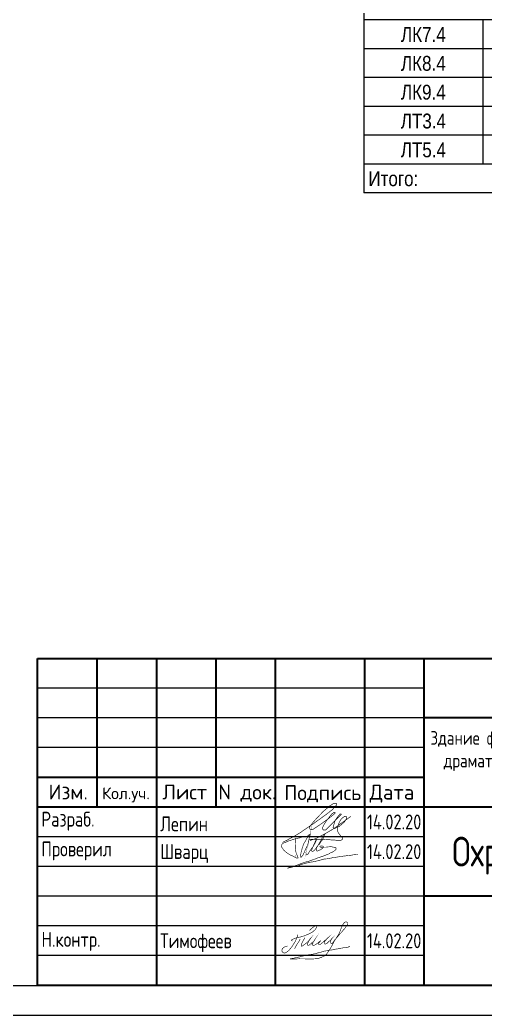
# Paper-space layout 'Экспликация 4 этаж' of a CAD drawing. Header units: millimetres. Extents: x 0 to 297, y 0 to 420.
# Drawn here: x 104 to 182.3, y 0 to 167.4 of the extents above; entities that cross this region are included whole.
import ezdxf
from ezdxf.enums import TextEntityAlignment as Align

# ---------------------------------------------------------------- set-up
doc = ezdxf.new("R2010")
doc.units = ezdxf.units.MM
for name, color, linetype, lineweight in [('Графика спецификации', 7, 'Continuous', 9), ('Обычные линии', 7, 'Continuous', 25), ('Тонкие линии', 7, 'Continuous', 9)]:
    doc.layers.add(name, color=color, linetype=linetype, lineweight=lineweight)
doc.layers.add('Штамп', color=250, linetype='Continuous')
doc.styles.add('-ISOCPEUR-', font='ISOCPEUR.TTF', dxfattribs={"width": 0.8, "height": 2.5})
doc.styles.add('Arial Narrow_3', font='Arial Narrow.ttf', dxfattribs={"height": 2.5})

# ---------------------------------------------------------------- blocks, each defined once
blk = doc.blocks.new('Лепин')
at = {"color": 172, "const_width": 0.1074520180160334}
blk.add_lwpolyline([(1.209084953480215, -0.9444765943417223), (1.94112229116727, -0.6023519215287299), (2.366174656852591, -0.3428089534412225), (3.204473345171182, 0.09959256864277982), (4.225642104651286, 0.7126800739585247), (5.162824672285617, 1.35182103696352), (6.439719295130769, 2.222639260736567), (8.489493255695676, 3.695699527625855), (9.599508494869127, 4.560974750915275), (10.2763627649155, 5.31159479729052), (10.2763627649155, 5.63859825401957), (10.06066137969496, 5.63859825401957), (9.711079257370203, 5.534551327714855), (9.197859320393379, 5.214981664371418), (8.059855647103694, 4.248835608321206), (7.098852098470735, 3.242810842475328), (6.355057459873231, 2.432735175880234), (5.804650750310597, 1.674682972437497), (5.804650750310597, 1.384838664725825), (5.871591118863686, 1.273361217673696), (6.347620801672182, 1.251064746473179), (7.515378070929147, 2.023981264048942), (8.846769673255658, 2.975263005966127), (10.03683691711577, 3.919112590815821), (10.05171371509843, 4.104909972222779), (9.895516040229932, 4.104909972222779), (9.47899354935404, 3.815065664511107), (9.099657831062002, 3.324561297577571), (8.555596915856869, 2.621057140390921), (8.207105657377614, 2.068572570133809), (7.969090815971412, 1.592932517335254), (7.969090815971412, 1.36997598691092), (8.043471324308067, 1.161882134301491), (8.489747411149285, 1.161882134301491), (8.757512366938293, 1.414567292995787), (11.12277701983894, 3.800202986696202), (11.05568254822181, 3.866724535872627), (10.86988886203259, 3.807633507443616), (10.42361277518942, 3.257675156610309), (10.04918670973617, 2.717366289732842), (9.843452469661461, 1.994254272099056), (9.72666864581137, 1.583784014641278), (9.910392838212594, 1.37740814397841), (10.72856798514676, 1.719274278522364), (11.63599695681381, 2.484758639032592), (12.00789253532228, 3.109036924220728), (11.97814242093752, 3.428608223882286), (11.68062386918318, 3.443472538017267), (11.14509047602265, 3.05701346106837), (10.75088144132851, 2.395576026862858), (10.45132616436474, 1.535172122726272), (10.45132616436474, 1.062210722749066), (10.62225789237362, 0.6483694977690105), (10.99140302145342, 0.1453636601185564), (11.28724345090017, -0.1699433944268739), (11.30039338443169, -0.3735799163759909), (11.19520436091928, -0.5509404413674431), (10.74815536297162, -0.6100606163645939), (9.939519749500198, -0.5575086224473099), (8.129851942770314, -0.4399010746402302), (7.198056283290376, -0.4399010746402302), (6.387269052415663, -0.4399010746402302), (5.859534401938592, -0.4492465405720625), (5.792656701855231, -0.5272105554593876), (5.896160639895015, -0.6163129880411745), (6.892704173037149, -0.2761224432886753), (8.409173169229236, 0.5303745954987766), (9.695767261693701, 1.277607463290489), (12.72749714527956, 3.430563624078357)], dxfattribs=at)
blk = doc.blocks.new('Тимофеев')
at = {"color": 184, "ltscale": 200, "const_width": 0.1}
for points in [[(4.965852289566783, 3.019010463333871), (4.428137984198429, 2.012430740443051), (4.370934013063334, 1.829415739378419), (4.369320777029088, 1.691904654723658), (4.43142250374035, 1.574625179028772), (4.528025592841686, 1.610499043875279), (4.679830015244761, 1.716740796534395), (5.165489039444537, 2.064157860098021), (5.536302346675029, 2.389683658903778), (5.81667406225165, 2.760421922371279), (5.961381576359372, 2.923185074770117), (5.671965943482746, 2.507234852636429), (5.463948589621168, 2.073199948235015), (5.44734519822191, 1.827349265514385), (5.491767841288265, 1.702990953051085), (5.571728840674723, 1.702990953051085), (5.749420017606781, 1.805142261363471), (5.922668748834212, 1.956149181204637), (6.228687168448914, 2.214464486153702), (6.534315581603323, 2.520030900031088), (6.683576194411899, 2.733216723107944), (6.406378345380972, 2.271314275102668), (6.278440504499258, 1.958641700856788), (6.306871068620922, 1.759668198518739), (6.406378345380972, 1.724137396668993), (6.619607273970132, 1.773880519257546), (6.861267371343956, 1.916004738638549), (7.31840331825947, 2.251526927665509), (7.669251317917542, 2.580948363661264), (7.586457480893614, 2.505069710211501), (7.534711181586999, 2.360209588729958), (7.362224323450164, 2.20500293013265), (7.282880078470725, 2.015305790514503), (7.293229459263557, 1.92218139056331), (7.341525561864501, 1.887690909542471), (7.448467752518582, 1.866996823327099), (7.624404807361088, 1.92218139056331), (7.696849263592185, 2.004958241414897), (7.850581950505102, 2.117524395845066), (8.040800497807822, 2.267826973959927), (8.278142709680424, 2.488565748891233), (8.465808982133922, 2.670675023163312), (8.642435955384599, 2.797599730201), (8.730749139679347, 2.924524437238688), (8.848170108620934, 3.015893548787972), (8.723244085086435, 2.890992812234799), (8.591377760504429, 2.759153398869785), (8.521974145357262, 2.620374802699189), (8.36234661658159, 2.453840993287486), (8.27906239933759, 2.287306677883862), (8.272122098290083, 2.127711545284001), (8.27906239933759, 2.023627851153833), (8.355406315532264, 1.968116412685958), (8.452571134873097, 1.968116412685958), (8.646900168891761, 2.00974999153641), (8.799588001281109, 2.176283800948113), (8.924514024815608, 2.301184537501285), (9.197392779022948, 2.5271739978607), (9.410108350268956, 2.718033402529727), (9.612084534258202, 2.97097455984931), (9.481779444847007, 2.854409545733688), (9.365190489693077, 2.634992929520195), (9.303467280881478, 2.538998033430289), (9.276034407709403, 2.436146431330599), (9.262318273453957, 2.285297381185046), (9.303467280881478, 2.175589073079209), (9.378907228609705, 2.079594682979405), (9.605226467129569, 2.072737976973258), (10.02883395149615, 2.666947375523705), (10.41508607269202, 3.105780607950692), (10.66088265721078, 3.386633836224973), (10.85950704926131, 3.627840844271986), (11.13365776827476, 3.915869035062519), (11.01270597352004, 3.790732497857675), (11.23137443594055, 4.028312932518929), (11.37114972878658, 4.218876331501633), (11.58716554076341, 4.464491727655513), (11.70576257570497, 4.591533824980615), (12.04037542262336, 5.078529459046877), (12.04037542262336, 5.078529459046877), (12.04037542262336, 5.078529459046877), (12.14202985124098, 5.260623553539517), (12.15473680598438, 5.400370113594363), (12.13779419966045, 5.535881515409528), (12.07849568219058, 5.624811236534697), (11.95566299566849, 5.675628075464374), (11.88789377969692, 5.69256719043824), (11.76929674475537, 5.658689466482429), (11.67187736305891, 5.612107279798693), (11.61681449716775, 5.548585978139272), (11.54057397803513, 5.45118695252404), (11.48974676372632, 5.370726535890753), (11.38385668352817, 5.247919090811592), (11.31185121131489, 5.12087699348649), (11.27796599866883, 5.023477967871258), (11.22713878436002, 4.934548246747909), (11.17631157005121, 4.832914062894815), (11.13819131048581, 4.72704573278952), (11.05771453510965, 4.523777871075254), (10.98994531913991, 4.341684282574533), (10.92641115008769, 4.163824840326015), (10.92641115008769, 4.163824840326015), (10.81628541830901, 3.888566372464084), (10.81628541830901, 3.888566372464084), (10.70192403494798, 3.676829206259754), (10.65109682063917, 3.558256413426534), (10.58332700000824, 3.443918778829357), (10.33569950142805, 3.073726481400627), (10.18389507902498, 2.813543557688718), (10.02124787230491, 2.59672470759233), (9.826071103307868, 2.260655540540938), (9.685110069884786, 1.946268663295086), (9.576678598738681, 1.718608921292798), (9.468247127590757, 1.599358604337795), (9.381502434402819, 1.415062429957288), (9.251384185298548, 1.1657209041432), (9.088736978576662, 0.9814247297645124), (8.968072002394138, 0.7562529534798159), (8.885354352677268, 0.6192792329884469), (8.774201301549283, 0.4719675772566916), (8.665633781637325, 0.3117338819693032), (8.585501058475302, 0.1980196302820332), (8.435574109042818, 0.06879872873196291), (8.31925180946996, -0.0009801836722544977), (8.15381590537686, -0.1302010852241438), (7.895321436032418, -0.2154866474911614), (7.760904650582916, -0.3111101449985654), (7.636827571349158, -0.3292008991784314), (7.380918633218926, -0.4170710717544353), (7.262010802430041, -0.4532525801123484), (7.161198062177164, -0.4868499841568337), (7.062918247617517, -0.5009347947552669), (6.814764089148184, -0.5216101592441191), (6.463212263872947, -0.5422855237311524), (6.330863419668049, -0.5546904388293115), (6.037213949192619, -0.5670958599193909), (5.888321575043619, -0.5546904388293115), (5.586400339598868, -0.5588254105286978), (5.379605005987059, -0.5464204954305387), (5.379605005987059, -0.5464204954305387), (5.379605005987059, -0.5464204954305387), (5.379605005987059, -0.5464204954305387), (3.969261217741177, -0.5257451309435055), (3.969261217741177, -0.5257451309435055), (3.969261217741177, -0.5257451309435055), (3.969261217741177, -0.5257451309435055), (3.630117039922652, -0.5464204954305387), (3.048711731517642, -0.5544946196851015), (3.048711731517642, -0.5544946196851015), (2.713702831523506, -0.5503596479857151), (2.540258794736246, -0.5719063317674227), (2.524085317435265, -0.5348104947415777), (2.569751143894564, -0.5034217484890178), (2.73851873109993, -0.4841985828234101), (2.850188162876975, -0.4676581900339443), (3.11488585129041, -0.4263074610580588), (3.363040009759743, -0.3725518169858333), (3.602923007917298, -0.3022557801223229), (3.793174206925642, -0.2733104722365169), (4.14472603219906, -0.1906090142847461), (4.14472603219906, -0.1906090142847461), (4.405288442788105, -0.1285829208218274), (4.405288442788105, -0.1285829208218274), (4.405288442788105, -0.1285829208218274), (4.703073795747287, -0.0500169405613633), (5.392856155793879, 0.1198306145261085), (5.392856155793879, 0.1198306145261085), (5.392856155793879, 0.1198306145261085), (5.392856155793879, 0.1198306145261085), (5.947067432193535, 0.1942616230871863), (6.236580415520393, 0.2356123520612527), (6.596404610427953, 0.3100433606223305), (6.799064061554191, 0.3596640329969887), (6.799064061554191, 0.3596640329969887), (7.336731203350382, 0.5002561067203715), (7.336731203350382, 0.5002561067203715), (7.696555398257942, 0.5994974514696878), (7.696555398257942, 0.5994974514696878), (7.915758379326462, 0.6615235449326065), (7.969524851642518, 0.6904688528184124), (8.307725153354795, 0.7778993178062592), (8.605510506313976, 0.8109801033851909), (8.766811132582689, 0.8564658040586437), (8.92397527170283, 0.889546083643836), (9.254847684548395, 0.9308968126197215), (9.519545977623011, 0.95570714880796), (9.734612471544779, 1.001192849483232), (10.00344664710315, 1.06321894294615), (10.18542668579971, 1.104569671922036), (10.36327023734952, 1.125245036410888), (10.46666790415543, 1.137649951507228), (10.63210441290971, 1.170730737084341), (10.76445325711461, 1.224486381158385), (11.11804218591237, 1.258207247400605), (11.42409930384451, 1.320233340865343), (11.70120524437584, 1.369854013240001), (12.04862118716369, 1.398799321125807), (12.32986240551941, 1.448419993498646), (12.39603712995336, 1.493905694173918), (12.55733715156089, 1.518716030360338)], [(2.917187645164404, 2.508816585569548), (2.861563653696749, 2.474785545850864), (2.763155046305428, 2.495655717496447), (2.765437037606489, 2.673326424498555), (3.115607212080022, 2.825653985081772), (3.581290044804291, 3.016468862398142), (4.264556575952838, 3.147491603672279), (4.819736519567186, 3.314415027402902), (5.713229836534765, 3.684425673479382), (6.124347439522126, 3.890571621220261), (6.396906932623779, 4.089965097434288), (6.722650004662455, 4.375762379609114), (6.922084193042565, 4.747963973734841), (6.938852052285029, 5.015542485595688), (6.901327988642834, 5.067972934994941), (6.841406670155948, 5.082829890333414), (6.616952811381225, 4.951179212214811), (6.173390298682307, 4.62710308226724), (5.74688769657655, 4.243328930905591)], [(2.05332030747627, 1.628766895472836), (1.599492461888758, 1.489303185292556), (1.204986110896016, 1.191291747240939), (1.099784135122491, 0.9546359624282559), (1.145743826914213, 0.7170192976291219), (1.25339407581555, 0.5620342638003422), (1.460082989057582, 0.4544060913585781), (1.662465505362661, 0.4544060913585781), (1.97249887522662, 0.6309165572793063), (2.308368208082129, 0.9064457311951628), (2.812172509695984, 1.504859928426413), (3.362540559621948, 2.400550862425916), (3.568287410744915, 2.882333254518926), (3.719889876311527, 3.212543533009921), (3.719889876311527, 3.526514484322433)], [(3.249741620757732, 1.160268833652481), (3.518598773440999, 1.68643588647592), (3.976228728541855, 2.389898199776326), (4.182161815308746, 2.77880362230735)]]:
    blk.add_lwpolyline(points, dxfattribs=at)
blk = doc.blocks.new('Шварц')
at = {"color": 174, "ltscale": 200, "const_width": 0.1}
blk.add_lwpolyline([(3.362866049395279, 4.75016421209898), (3.354825264995497, 4.557237827575818), (3.37090622913388, 4.235693684702937), (3.350805477456788, 3.93826565614313), (3.346785085256897, 3.648876332352529), (3.362866049395279, 3.391641321650468), (3.362912003645079, 3.445716247068276), (3.370952183383679, 3.284944175631836), (3.378992363122279, 3.10005649587788), (3.400011595135993, 2.831062216662986), (3.415129938673317, 2.71317959776411), (3.443787250738069, 2.548909599338231), (3.501102479532392, 2.361718135180354), (3.543816954758995, 2.199733705425615), (3.620198964609926, 2.010826926282107), (3.692561186920329, 1.866132264387716), (3.732762690274512, 1.769668819128356), (3.793064340646424, 1.60085854891463), (3.829245451800716, 1.524491612586871), (3.817184879862225, 1.428028673319432), (3.748843049751713, 1.407932164391468), (3.555877526699305, 1.411951263779201), (3.4099582715819, 1.501223541907393), (3.254368670178565, 1.5847811393744), (3.16190569619107, 1.661148075703977), (2.972960565336734, 1.749572310198573), (2.864417231872039, 1.789765328058138), (2.570948555091718, 1.910344381635014), (2.422204322932203, 2.006807320900634), (2.317681381665579, 2.063077748300429), (2.197077476262393, 2.135425079248535), (2.047286575595763, 2.240619933174685), (1.930703062390648, 2.308948164733238), (1.785979222431024, 2.433546317699665), (1.665375317027838, 2.562163570053826), (1.556831983561324, 2.634510901001931), (1.476430186173502, 2.706858737941957), (1.424168110879009, 2.763128659348013), (1.383967212186008, 2.831456890908385), (1.303564810137004, 2.923900730784453), (1.243263159765092, 3.032421474208832), (1.130700038759869, 3.169077937327756), (1.102447245025587, 3.214149736037371), (1.082458355665267, 3.257502171822352), (1.054317424249575, 3.458467261118358), (1.050297636710866, 3.534834197446116), (1.106578894882887, 3.703644467659842), (1.158840365516198, 3.78001140398942), (1.275423878719494, 3.884513048026065), (1.387451874577209, 3.939970851275802), (1.528691656806814, 3.989014692060891), (1.682246573330531, 4.046483815980764), (1.79461922606356, 4.097552133244108), (1.882461983959047, 4.133709353957101), (2.006229476667841, 4.205524380666475), (2.128817275411393, 4.259510251382608), (2.22819213137268, 4.294481425391723), (2.360856004053176, 4.326635738482082), (2.49351987673549, 4.374867461110853), (2.622163357217914, 4.415060478968599), (2.698545367067027, 4.435156987898381), (2.889130339047597, 4.50858916702623), (3.074055682361404, 4.576916892592862), (3.315262888510233, 4.621129515832081), (3.544409522718752, 4.681419042621428), (3.721294686293959, 4.733669864639751), (3.805717480542853, 4.753766373567714), (4.0388839022919, 4.801997590204564), (4.203709098589798, 4.866306722375384), (4.392654229444133, 4.910518839622682), (4.497177170708937, 4.962769661641005), (4.641901615329743, 4.98688577595226), (4.762504916073567, 5.00296267950057), (4.871048249538262, 5.0190400890408), (4.963511223527576, 5.03511699258911), (5.174559743894179, 5.07249972743034), (5.398436151238684, 5.121692836039301), (5.524207491105017, 5.144155366464702), (5.672951723266351, 5.160232776004932), (5.793555628669537, 5.208464498635522), (5.845817099302849, 5.236599206342589), (5.89807856993616, 5.288850534352832), (5.906118749674761, 5.353159160529913), (5.853857279041449, 5.401390883158683), (5.821695955425866, 5.425506491478018), (5.676972115466242, 5.377274768849247), (5.62069025263304, 5.272773124812602), (5.572449174199619, 5.168271480775957), (5.496066559689325, 5.023576818881565), (5.439785301517304, 4.890939961144113), (5.415664157640322, 4.850746943286367), (5.34732232752981, 4.782418711727814), (5.259570268811558, 4.619697556714755), (5.154356804475583, 4.432739861147866), (5.10209533384409, 4.32823821711122), (5.041793683472179, 4.227755672464127), (4.929229957805774, 4.066983601029506), (4.844807768218061, 3.926308038522848), (4.804606264862059, 3.825825493875755), (4.768425153707767, 3.713285145068085), (4.712143895535746, 3.604764401643706), (4.663902212441144, 3.480166248677278), (4.639781673225343, 3.363606294489955), (4.582460397821023, 3.236696767231706), (4.514118567710511, 3.027692973166495), (4.485977636293001, 2.874960112493), (4.457836704877309, 2.790554471394216), (4.405575234243997, 2.617724595799018), (4.377434302828306, 2.481068638673833), (4.345273583872086, 2.384605699408212), (4.329193224394885, 2.288142254148852), (4.284971933501993, 2.071100261306356), (4.252810609884591, 1.862096467241145), (4.248790822345882, 1.713382705957201), (4.272911361561682, 1.564668438681338), (4.328204603363019, 1.546434488589739), (4.381454695028197, 1.60084235715135), (4.417635806182489, 1.641035375010915), (4.500156336354166, 1.708619797415167), (4.561799125226798, 1.802687873605691), (4.626686526003368, 1.89026760641741), (4.695023518824428, 2.002772029747803), (4.743484089266758, 2.101109165682146), (4.805126878141209, 2.256807143114429), (4.853792428724091, 2.331412213136218), (4.896029826278436, 2.424798211274037), (4.943419541766389, 2.518631000895994), (4.988092514563732, 2.647038772305905), (5.040753666238061, 2.798593176163422), (5.093015136871372, 2.903094820200067), (5.141256819965975, 3.00357736484716), (5.197538682797358, 3.10004081010652), (5.27392069264647, 3.228658062460681), (5.285981264586781, 3.284928489860476), (5.322161771079891, 3.345218016649824), (5.374423846374384, 3.43364225114442), (5.434725496746296, 3.614510831510643), (5.462866428161988, 3.702935571997159), (5.486986967377788, 3.799398511264599), (5.5312082582725, 3.94409317315899), (5.551309009949591, 4.016440504107095), (5.595865887800073, 4.090003229330478), (5.611946247277274, 4.210582282907353), (5.615966639477165, 4.307045222172974), (5.628026606756293, 4.367334748960502), (5.599885675338783, 4.246755695383627), (5.595865887800073, 4.146273656730273), (5.583805315861582, 4.090003229330478), (5.567724956384382, 4.009617193611348), (5.563705168845672, 3.957366371594844), (5.535564237428162, 3.876980335875714), (5.499383126273869, 3.680034851963001), (5.491342946535269, 3.571513602544883), (5.455161835379158, 3.475050663279262), (5.427020903963466, 3.390645528172399), (5.402900364745847, 3.306239887073616), (5.382799613068755, 3.217815652577201), (5.358679073852954, 3.077140090070543), (5.346618501914463, 3.02488926805222), (5.294357031281152, 2.892252410316587), (5.270236492065351, 2.771673356739711), (5.254156132586331, 2.687268221632849), (5.24209556064784, 2.64305610438555), (5.213954629232148, 2.534534854967433), (5.177773518076037, 2.397878897842247), (5.174415229871784, 2.280048902175849), (5.169733338337437, 2.192894203166588), (5.165713550798728, 2.012026128794105), (5.169733338337437, 1.97183311093454), (5.213954629232148, 1.951736602006577), (5.346618501914463, 1.975852210324092), (5.427020903963466, 2.040161342493093), (5.499383126273869, 2.08437345974221), (5.539584024966871, 2.136624281760533), (5.624006819215765, 2.253183729955936), (5.652147750633276, 2.329550666283694), (5.680288077387786, 2.385820587691569), (5.736569940220988, 2.474245328179904), (5.7968715905929, 2.554631363897215), (5.833052701747192, 2.62697869484532), (5.861193633164703, 2.675210417474091), (5.965716574429507, 2.803827669828252), (6.017978045062819, 2.884213705547381), (6.102400839311713, 3.032927972823245), (6.202903388378445, 3.133410517470338), (6.299386149904649, 3.241931260896536), (6.333557367289586, 3.280114729059505), (6.399889303630744, 3.398683726949685), (6.428546615697314, 3.448772442498239), (6.489244319143154, 3.568674983940809), (6.513364858358955, 3.620925805959132), (6.585727080669358, 3.737485254154535), (6.68622962973609, 3.914334229139286), (6.714370561151782, 3.974623755926814), (6.754572064507784, 4.083145005344932), (6.793966949845753, 4.175117766091944), (6.838994254095496, 4.28812919402867), (6.914731695125056, 4.432914428602317), (6.898412494479317, 4.465547410711451), (6.851085663754247, 4.449230666660014), (6.790702988784005, 4.352965064516184), (6.741744177528062, 4.233855919503412), (6.68622962973609, 4.11128021904392), (6.642008338841379, 4.002758969625802), (6.589746868208067, 3.874141211279721), (6.545525577315175, 3.79375568155433), (6.473163355004772, 3.620925805959132), (6.416882096832751, 3.492308047611232), (6.380700985678459, 3.407902912506188), (6.356580446460839, 3.359671189875598), (6.31372448051593, 3.290815714006612), (6.284371203429373, 3.196731952044729), (6.264514734869636, 3.153574323418297), (6.24774264300072, 3.108450407468126), (6.199501564567299, 2.967774844961468), (6.143219701734097, 2.8110223789065), (6.135179521995497, 2.674366421783134), (6.151259881472697, 2.573883877134222), (6.167340240949898, 2.549768268816706), (6.219601711583209, 2.509575250957141), (6.271863182216521, 2.525652154505451), (6.352265584265524, 2.565845172365016), (6.400507267360126, 2.602019090835029), (6.582858568022175, 2.731309819368335), (6.667280757609888, 2.819734053862931), (6.719542228243199, 2.884042680040011), (6.739642979920291, 2.912177893740818), (6.820045381969294, 3.044814751476451), (6.932608502974517, 3.205586822912892), (7.025071476962012, 3.326165876489767), (7.183262935431458, 3.527639488367868), (7.326580333480933, 3.655748218138115), (7.439143454486157, 3.76024986217476), (7.479344353179158, 3.82455899434558), (7.584468932321442, 3.978457156023296), (7.652810762431955, 4.099036209600172), (7.729192772281067, 4.251769576265588), (7.824851380616792, 4.354084320193806), (7.881540785086372, 4.434895895707314), (7.934218867273785, 4.488908078037866), (7.973000021512462, 4.550672573317797), (8.029555191199734, 4.677896827985251), (8.07894331189459, 4.76623959766971), (8.137371117263001, 4.895354240770985), (8.189181510654862, 4.98725717453658), (8.259848263010326, 5.107880249470554), (8.283968802226127, 5.160131071488877), (8.316130125843529, 5.256594010754498), (8.34829084479793, 5.37315396494364), (8.312857699525239, 5.418364911624167), (8.243767903531307, 5.393250473871603), (8.175810637934092, 5.316436240065968), (8.125672132711088, 5.237901125356302), (8.068847888798018, 5.120933847107381), (8.003667227348387, 5.02736012570881), (7.954319618950876, 4.939069473264908), (7.906077935858093, 4.874760847087828), (7.873917216901873, 4.786336106599492), (7.789494422652979, 4.593409722074512), (7.745273131760086, 4.504985487579916), (7.697032053326666, 4.404502942931003), (7.628690223216154, 4.27186608519537), (7.596528899598752, 4.20755745901829), (7.516126497549749, 4.111094013760749), (7.439744487700636, 3.978457156023296), (7.387483017069144, 3.87395551198847), (7.31426459452382, 3.752866923842021), (7.282960075802521, 3.685048732844962), (7.202557673753518, 3.580546582816396), (7.170302022991791, 3.513684717873048), (7.146275810920315, 3.463987134620993), (7.110094699766023, 3.39565890306244), (7.053813441594002, 3.307234668566025), (6.977158124890821, 3.197281460030581), (6.936956621534819, 3.112876324923718), (6.924896654257509, 3.072683307065972), (6.916855869857727, 2.988278171959109), (6.916855869857727, 2.919949940398737), (6.916855869857727, 2.799370886821862), (6.936956621534819, 2.718984851104551), (6.977158124890821, 2.658695324317023), (7.001278664106621, 2.62252191183893), (7.037459775260913, 2.602425402909148), (7.113841785111845, 2.602425402909148), (7.158094518386179, 2.62099077816697), (7.238207892390392, 2.652248472332076), (7.317343529264008, 2.686435863772431), (7.367170029315503, 2.709879007896461), (7.431431001107967, 2.747120064805358), (7.479672684202569, 2.775255278504346), (7.556054694051682, 2.795351787434129), (7.631653063007661, 2.824454965017367), (7.712839105949797, 2.867699118382234), (7.765008063422329, 2.915400560743592), (7.841483191093403, 2.988278171959109), (8.030428926607101, 3.132972833853501), (8.10566147555005, 3.233485738057652), (8.110830723994923, 3.305802709448699), (8.033713446149022, 3.39991936093088), (7.889724269525004, 3.454516470732642), (7.7771611485216, 3.458536076114115), (7.664598027516377, 3.454516470732642), (7.586509663811057, 3.43518046871236), (7.52584763537493, 3.397098452067667), (7.499773435879661, 3.317860513607457), (7.570991639232716, 3.25464280752044), (7.70360109240869, 3.233485738057652), (7.831977917310041, 3.239127555782261), (7.956122718596134, 3.246180080934437), (8.078670005040522, 3.249532282048904), (8.142992047612324, 3.253551887430376), (8.187213338507036, 3.257570986819928), (8.29173627977184, 3.257570986819928), (8.434360131446056, 3.252220114851525), (8.53758426049285, 3.252933058455028), (8.674487412722783, 3.268964422666841), (8.784120345638485, 3.27381840988005), (8.896683466641889, 3.301953623580857), (9.097689774095898, 3.314011427739615), (9.19819232316263, 3.314011427739615), (9.250453793794122, 3.314011427739615), (9.310756048827216, 3.318030527129167), (9.44341992150953, 3.330088837279845), (9.511761751620043, 3.309992328350063), (9.624324872625266, 3.27381840988005), (9.773069104784781, 3.253721900950268), (9.819669132769604, 3.243564099084551), (9.857491899033676, 3.233625392022304), (10.07859835350359, 3.205490178321497), (10.11879925219841, 3.17735547061443), (10.1670409352912, 3.153239356303175), (10.20724183398602, 3.113046338445429), (10.22734258566311, 3.024622103949014), (10.22734258566311, 2.968351676549219), (10.19116147450882, 2.835714818813585), (10.09467871298079, 2.76336748786548), (10.0424172423493, 2.71513576523671), (9.917793549405587, 2.618672825971089), (9.861511686572385, 2.578479808111524), (9.676586343256758, 2.461920359916121), (9.611247260577557, 2.420069710231701), (9.542904825805863, 2.391934496530894), (9.46250242375686, 2.371837987601111), (9.233355789548341, 2.271355442954018), (9.080591769850116, 2.158815094148167), (8.93988711276802, 2.086467763200062), (8.783102700868085, 2.046274745340497), (8.67857975960328, 2.010100826870485), (8.477574056810454, 1.901580083446106), (8.316769252712447, 1.845309656046311), (8.204206131707224, 1.801097538799013), (8.015260396193526, 1.724730602469435), (7.617268778146581, 1.600132449504827), (7.396162323676663, 1.535823823325927), (7.191136228683945, 1.467495591767374), (7.002191097829609, 1.383090456660511), (6.789124823098291, 1.290646616784443), (6.498141303777857, 1.201488692988505), (6.29713560098503, 1.1291413620404), (6.252914310090318, 1.105025247729145), (5.983566777186979, 1.012581407853077), (5.895124195399376, 0.9764079953749842), (5.559772452517109, 0.8628678051484258), (5.354746357524391, 0.8226747872906799), (5.000976030372158, 0.7141535378725621), (4.699467173853236, 0.6217096979946746), (4.506501650799009, 0.5413241682711032), (4.293435376067691, 0.4729959367107313), (4.012027271225861, 0.3644746872944324), (3.935644656715567, 0.3242816694348676), (3.620376734997308, 0.2187503304141956), (3.342269475547482, 0.1233818531875386), (3.132226506727648, 0.05119441590818496), (2.882800745791656, -0.01880561526900237), (2.497721667289852, -0.1303683863332026), (2.249516717281267, -0.1912180469532814), (2.181174887170755, -0.2394497695820519), (2.116852844600771, -0.2716040826705921), (2.11283245240088, -0.2796427874397978), (2.265597076760287, -0.2354306701924997), (2.643487943128321, -0.155044634475189), (2.731930524915924, -0.1188707160051763), (3.144539222378853, -0.01721325649100436), (3.357688335692046, 0.03001558876371746), (3.92992577125483, 0.1504220988556426), (4.250567316899151, 0.2862785876388898), (4.424172798223708, 0.3431668320301924), (4.814351589134503, 0.4719657357347842), (4.930935102339618, 0.512158753594349), (5.959672381253085, 0.7341392344171709), (6.044094570840798, 0.7502166439592202), (6.237060698556206, 0.7743322522767357), (6.779776156562775, 0.8667760921546233), (7.069224441143206, 0.947162127871934), (7.366713510123418, 1.023528558207772), (7.624282243198877, 1.083700188715966), (7.865107303479135, 1.159895087554332), (8.173234176635788, 1.241147888631758), (8.2415760067463, 1.249186593402783), (8.426501350061926, 1.257225298171988), (8.627507657515935, 1.289379611260529), (8.880774830940254, 1.317514824961336), (9.150122363843593, 1.381823451138416), (9.431531073346605, 1.426035568385714), (9.62047620420094, 1.482305995785509), (9.86972359008655, 1.51446030887405), (10.19535298582309, 1.550634227344062), (10.4446003717087, 1.59484634459136), (10.63354610722422, 1.622981558292167), (11.16613530441214, 1.695760500944971), (11.43950322951537, 1.743992223573741), (11.60030803361337, 1.756050027734318), (12.09880220072523, 1.824378259292871), (12.30784868791784, 1.844474768222653), (12.69377973402629, 1.884667280088479), (13.06587552762471, 1.953482782541187), (13.41964585477695, 1.993675800400752), (13.72115471129587, 2.017791408718267), (13.92618080628858, 2.082100540887268)], dxfattribs=at)
blk = doc.blocks.new('Рамка 2')
at = {"layer": 'Штамп', "color": 7, "linetype": 'Continuous', "lineweight": 35}
for p, q in [((-174.9999943350756, 55.00000483735639), (-174.9999943350756, 29.9999945988576)), ((-164.9999934192607, 55.00000483735639), (-164.9999934192607, 7.749337228801778e-06)), ((-154.9999925034458, 55.00000483735639), (-154.9999925034458, 29.9999945988576)), ((-145.0000074855553, 55.00000483735639), (-145.0000074855553, 7.749337228801778e-06)), ((-129.9999981628719, 55.00000483735639), (-129.9999981628719, 7.749337228801778e-06)), ((-119.999997247057, 55.00000483735639), (-119.999997247057, 7.749337228801778e-06)), ((-119.9999999999988, 44.99999999999068), (-119.9999999999988, 44.99999999999068)), ((-2.155203844722564e-06, 45.00000392154149), (-119.999997247057, 45.00000392154149)), ((-119.999997247057, 35.00000300572661), (-184.9999952508905, 35.00000300572661)), ((-2.155203844722564e-06, 29.9999945988576), (-184.9999952508905, 29.9999945988576)), ((-2.155203844722564e-06, 15.00000117409742), (-119.999997247057, 15.00000117409742))]:
    blk.add_line(p, q, dxfattribs=at)
at = {"layer": 'Штамп', "color": 7, "linetype": 'Continuous', "lineweight": 15}
for p, q in [((-119.999997247057, 49.99999643048679), (-184.9999952508905, 49.99999643048679)), ((-119.999997247057, 45.00000392154149), (-184.9999952508905, 45.00000392154149)), ((-119.999997247057, 39.99999551467189), (-184.9999952508905, 39.99999551467189)), ((-119.999997247057, 25.00000208991231), (-184.9999952508905, 25.00000208991231)), ((-119.999997247057, 19.9999936830427), (-184.9999952508905, 19.9999936830427)), ((-119.999997247057, 15.00000117409742), (-184.9999952508905, 15.00000117409742)), ((-119.999997247057, 9.999992767227809), (-184.9999952508905, 9.999992767227809)), ((-119.999997247057, 5.000000258282526), (-184.9999952508905, 5.000000258282526))]:
    blk.add_line(p, q, dxfattribs=at)
at = {"layer": 'Штамп', "color": 7, "linetype": 'Continuous', "lineweight": 35, "flags": 128}
blk.add_lwpolyline([(-185, 55), (1.234070623468142e-10, 55), (1.234070623468142e-10, -3.142019977531163e-11), (-185, -3.142019977531163e-11)], close=True, dxfattribs=at)
at = {"layer": 'Defpoints', "color": 172}
blk.add_blockref('Лепин', (-145.0000074855553, 25.00000208991231), dxfattribs=at)
at = {"layer": 'Defpoints'}
for name, p in [('Шварц', (-145.0000074855553, 19.9999936830427)), ('Тимофеев', (-145.0000074855553, 5.000000258282526))]:
    blk.add_blockref(name, p, dxfattribs=at)
at = {"style": '-ISOCPEUR-', "width": 0.8, "flags": 8}
for tag, height, p in [('PROJECTNUMBER', 5, (-59.99998808587957, 50.00000099283351)), ('DATE', 2.5, (-124.9999977049645, 27.49999834438496)), ('DATE', 2.5, (-124.999997896992, 22.49998994527562)), ('SYSTEM', 5, (-85.00000199066764, 22.49999788647751)), ('PHASE', 5, (-42.50000207293604, 20.00000163200487)), ('LIST', 5, (-27.50000069921371, 20.00000163200487)), ('DATE', 2.5, (-124.999997896992, 7.499996520515445)), ('LAYOUTDESC', 2.5, (-85.00000199066764, 7.500004461717324))]:
    blk.add_attdef(tag, text='', height=height, dxfattribs=at).set_placement(p, align=Align.MIDDLE_CENTER)
at = {"style": '-ISOCPEUR-', "width": 0.8}
blk.add_attdef('LISTS', text='', height=5, dxfattribs=at).set_placement((-10.00000307101874, 20.00000163200487), align=Align.MIDDLE_CENTER)
at = {"layer": 'Штамп', "color": 7, "linetype": 'Continuous', "lineweight": 20, "style": '-ISOCPEUR-'}
for s, height, p in [('Изм.', 2.5, (-183.1480603827171, 31.28117136237908)), ('Лист', 2.5, (-163.9931235836031, 31.27617366390069)), ('N док.', 2.5, (-154.5943611240652, 31.27617366390069)), ('Подпись', 2.5, (-143.4973457654217, 31.16813869881908)), ('Дата', 2.5, (-129.1413949795673, 31.25433763791108)), ('Кол.уч.', 2, (-174.1423990420412, 31.31352420222956))]:
    blk.add_text(s, height=height, dxfattribs=at).set_placement(p)
at = {"layer": 'Штамп', "color": 9, "ltscale": 14.28571428571429, "insert": (-59.99999970113042, 37.50000196077075), "char_height": 2.5, "width": 119.9999950918532, "attachment_point": 5, "style": '-ISOCPEUR-'}
blk.add_mtext('{\\H0.91667x;\\C256;Здание филиала Федерального государственного бюджетного учреждения культуры «Национальный драматический театр России (Александринский театр)» по адресу: г. Москва, ЮАО, пересечение проспекта Андропова с Нагатинской улицей.}', dxfattribs=at)
at = {"layer": 'Штамп', "color": 7, "linetype": 'Continuous', "lineweight": 20, "char_height": 2.5, "width": 19, "attachment_point": 4, "style": '-ISOCPEUR-'}
for s, insert in [('Разраб.', (-184.3638953628511, 27.61535348033522)), ('Лепин', (-164.3585623476659, 27.17460404185888)), ('Проверил', (-184.3638953628511, 22.6153450734656)), ('Шварц', (-164.3585623476659, 22.17459563498927)), ('Н.контр.', (-184.3320866930144, 7.38901636735001)), ('Тимофеев', (-164.3585623476659, 7.174618108153439))]:
    blk.add_mtext(s, dxfattribs=dict(at, insert=insert))

psp = doc.layouts.new('Экспликация 4 этаж')

# ---------------------------------------------------------------- linework, layer by layer
for p, q in [((19.99999863655194, 5.000000704480499), (292, 5.000000704480499)), ((0, 0), (297, 0))]:
    psp.add_line(p, q)
at = {"layer": 'Обычные линии'}
for p in [(161.9172044729398, 404.4166665776226), (292.0000011103493, 138.3151166391534)]:
    psp.add_line(p, (161.9172044729398, 138.3151166391534), dxfattribs=at)
at = {"layer": 'Тонкие линии'}
for p, q in [((181.9172044729398, 167.4261948142591), (161.9172044729398, 167.4261948142591)), ((251.8033571356461, 167.4261948142591), (181.9172044729398, 167.4261948142591)), ((181.9172044729398, 167.4261948142591), (181.9172044729398, 162.5743484517415)), ((181.9172044729398, 162.5743484517415), (161.9172044729398, 162.5743484517415)), ((251.8033571356461, 162.5743484517415), (181.9172044729398, 162.5743484517415)), ((181.9172044729398, 162.5743484517415), (181.9172044729398, 157.7225020892238)), ((181.9172044729398, 157.7225020892238), (161.9172044729398, 157.7225020892238)), ((251.8033571356461, 157.7225020892238), (181.9172044729398, 157.7225020892238)), ((181.9172044729398, 157.7225020892238), (181.9172044729398, 152.8706557267063)), ((181.9172044729398, 152.8706557267063), (161.9172044729398, 152.8706557267063)), ((251.8033571356461, 152.8706557267063), (181.9172044729398, 152.8706557267063)), ((181.9172044729398, 152.8706557267063), (181.9172044729398, 148.0188093641887)), ((181.9172044729398, 148.0188093641886), (161.9172044729398, 148.0188093641886)), ((251.8033571356461, 148.0188093641886), (181.9172044729398, 148.0188093641886)), ((181.9172044729398, 148.0188093641886), (181.9172044729398, 143.1669630016709)), ((181.9172044729398, 143.1669630016709), (161.9172044729398, 143.1669630016709)), ((251.8033571356461, 143.1669630016709), (181.9172044729398, 143.1669630016709))]:
    psp.add_line(p, q, dxfattribs=at)

# ---------------------------------------------------------------- block references
ref = psp.add_blockref('Рамка 2', (292, 5.000000704480499))
ref.add_attrib('SYSTEM', 'Охранная сигнализация', dxfattribs={"height": 5, "style": '-ISOCPEUR-', "width": 0.8}).set_placement((206.9999980093323, 27.49999859095801), align=Align.MIDDLE_CENTER)
ref.add_attrib('DATE', '14.02.20', dxfattribs={"height": 2.5, "style": '-ISOCPEUR-', "width": 0.8}).set_placement((167.0000022950355, 32.49999904886545), align=Align.MIDDLE_CENTER)
ref.add_attrib('DATE', '14.02.20', dxfattribs={"height": 2.5, "style": '-ISOCPEUR-', "width": 0.8}).set_placement((167.000002103008, 27.49999064975612), align=Align.MIDDLE_CENTER)
ref.add_attrib('DATE', '14.02.20', dxfattribs={"height": 2.5, "style": '-ISOCPEUR-', "width": 0.8}).set_placement((167.000002103008, 12.49999722499594), align=Align.MIDDLE_CENTER)

# ---------------------------------------------------------------- texts
at = {"layer": 'Графика спецификации', "char_height": 2.5, "line_spacing_factor": 0.9746961653507233, "style": 'Arial Narrow_3'}
for s, insert, width, attachment_point in [('ЛК7.4', (171.9172044729398, 166.2209829159775), 9.026562578695541, 2), ('ЛК8.4', (171.9172044729398, 161.3691365534598), 9.026562578695541, 2), ('ЛК9.4', (171.9172044729398, 156.5172901909422), 9.026562578695541, 2), ('ЛТ3.4', (171.9172044729398, 151.6654438284245), 9.14937295391589, 2), ('ЛТ5.4', (171.9172044729398, 146.813597465907), 9.14937295391589, 2), ('Итого:', (162.6672044729398, 141.9617511033893), 10.0704507680685, 1)]:
    psp.add_mtext(s, dxfattribs=dict(at, insert=insert, width=width, attachment_point=attachment_point))

doc.saveas('drawing.dxf')
